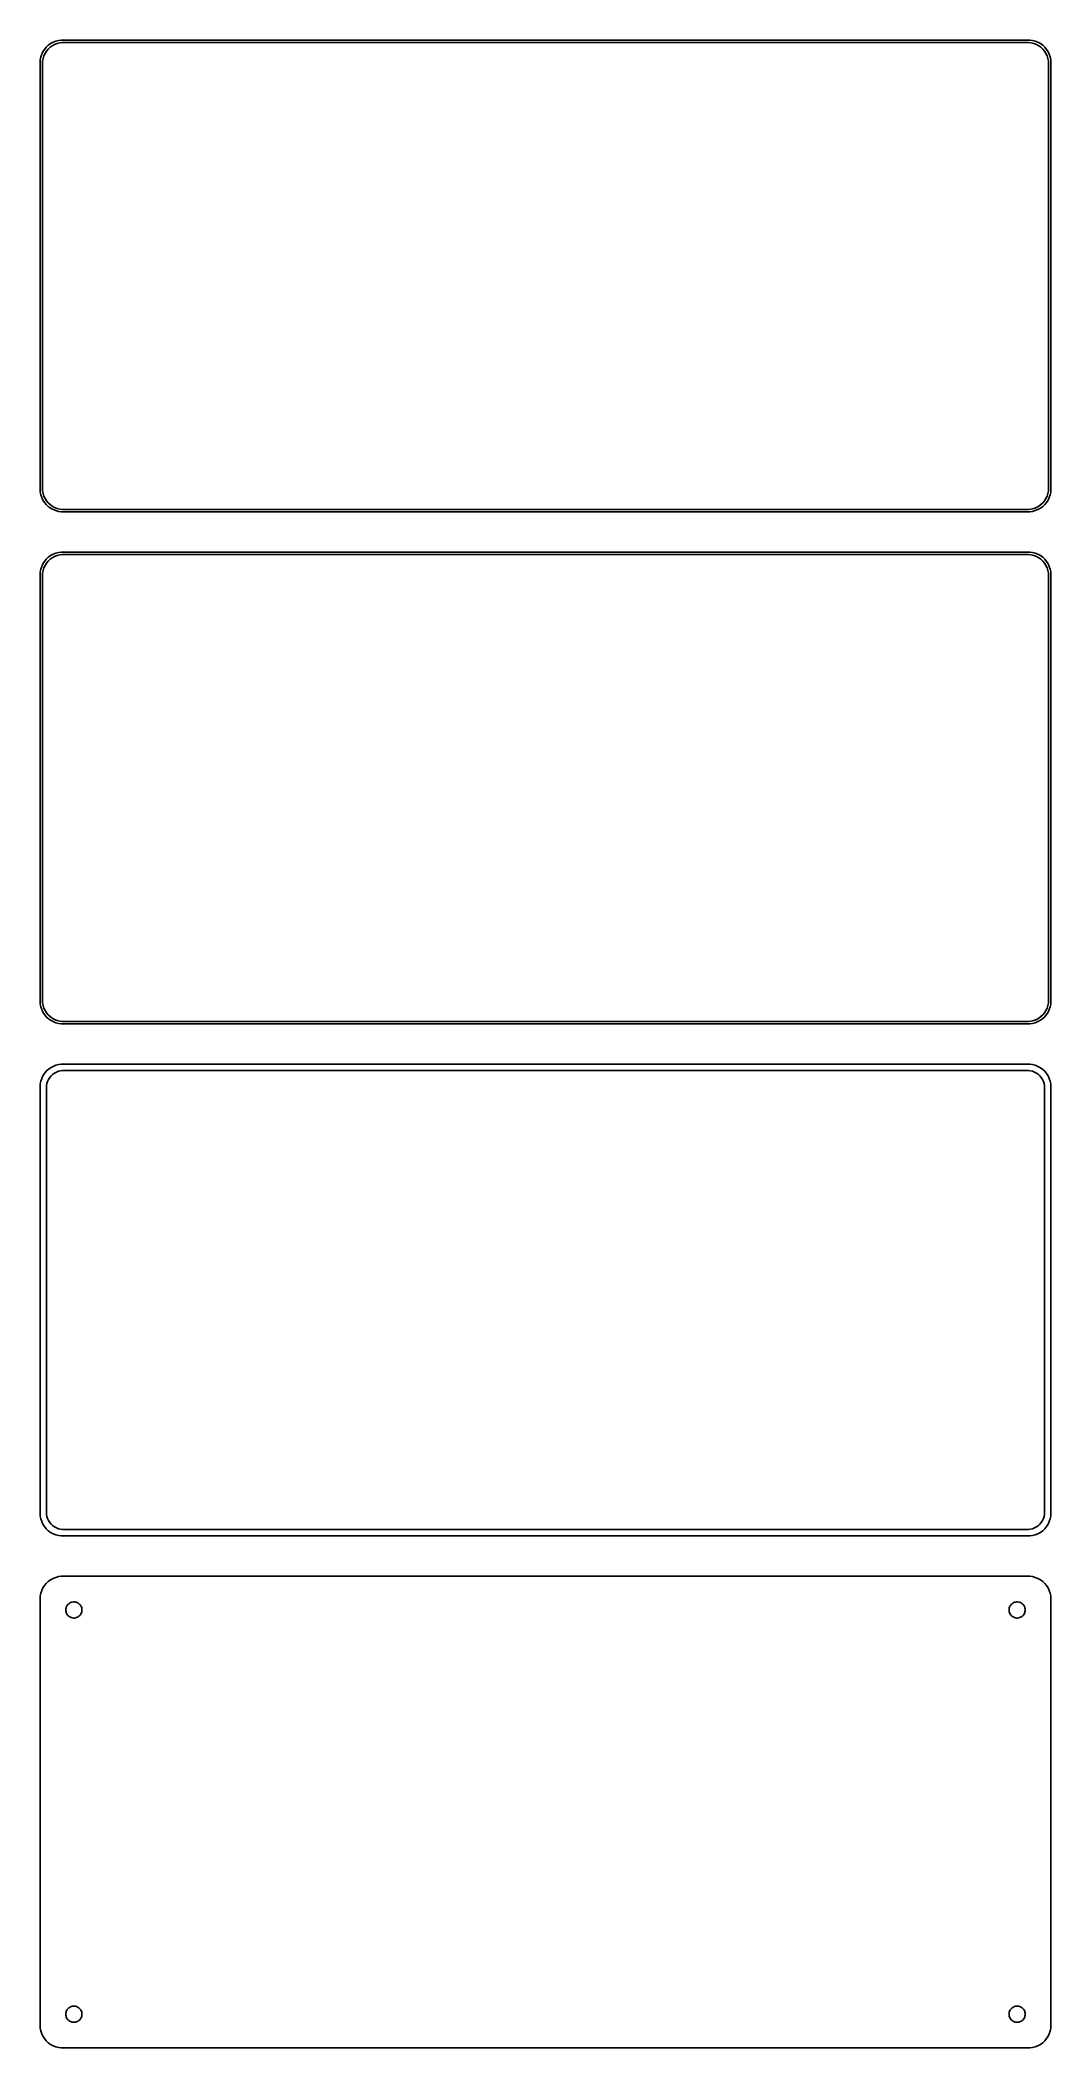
# Model space of a CAD drawing. Header units: metres. Extents: x -112 to 112, y 290 to 736.
import ezdxf

# ---------------------------------------------------------------- set-up
doc = ezdxf.new("R2010")
doc.units = ezdxf.units.M

msp = doc.modelspace()

# ---------------------------------------------------------------- linework, layer by layer
for p, q in [((-112.149, 733.341), (-112.343, 732.743)), ((-111.882, 733.909), (-112.149, 733.341)), ((-111.545, 734.439), (-111.882, 733.909)), ((-111.666, 732.999), (-111.412, 733.538)), ((-111.145, 734.923), (-111.545, 734.439)), ((-111.412, 733.538), (-111.093, 734.042)), ((-110.687, 735.353), (-111.145, 734.923)), ((-111.093, 734.042), (-110.713, 734.502)), ((-110.713, 734.502), (-110.278, 734.91)), ((-110.179, 735.722), (-110.687, 735.353)), ((-110.278, 734.91), (-109.795, 735.261)), ((-109.629, 736.024), (-110.179, 735.722)), ((-109.795, 735.261), (-109.272, 735.548)), ((-109.045, 736.255), (-109.629, 736.024)), ((-109.272, 735.548), (-108.718, 735.768)), ((-108.437, 736.411), (-109.045, 736.255)), ((-108.718, 735.768), (-108.14, 735.916)), ((-107.814, 736.49), (-108.437, 736.411)), ((-108.14, 735.916), (-107.548, 735.991)), ((107.814, 736.49), (-107.814, 736.49)), ((-107.548, 735.991), (107.548, 735.991)), ((107.548, 735.991), (108.14, 735.916)), ((108.437, 736.411), (107.814, 736.49)), ((108.14, 735.916), (108.718, 735.768)), ((109.045, 736.255), (108.437, 736.411)), ((108.718, 735.768), (109.272, 735.548)), ((109.629, 736.024), (109.045, 736.255)), ((109.272, 735.548), (109.795, 735.261)), ((110.179, 735.722), (109.629, 736.024)), ((109.795, 735.261), (110.278, 734.91)), ((110.687, 735.353), (110.179, 735.722)), ((110.278, 734.91), (110.713, 734.502)), ((111.145, 734.923), (110.687, 735.353)), ((110.713, 734.502), (111.093, 734.042)), ((111.093, 734.042), (111.412, 733.538)), ((111.545, 734.439), (111.145, 734.923)), ((111.412, 733.538), (111.666, 732.999)), ((111.882, 733.909), (111.545, 734.439)), ((112.149, 733.341), (111.882, 733.909)), ((112.343, 732.743), (112.149, 733.341)), ((-112.461, 732.127), (-112.5, 731.5)), ((-112.5, 731.5), (-112.5, 636.5)), ((-112.343, 732.743), (-112.461, 732.127)), ((-112, 731.25), (-111.963, 731.845)), ((-112, 636.75), (-112, 731.25)), ((-111.963, 731.845), (-111.851, 732.431)), ((-111.851, 732.431), (-111.666, 732.999)), ((111.666, 732.999), (111.851, 732.431)), ((111.851, 732.431), (111.963, 731.845)), ((111.963, 731.845), (112, 731.25)), ((112, 731.25), (112, 636.75)), ((112.461, 732.127), (112.343, 732.743)), ((112.5, 731.5), (112.461, 732.127)), ((112.5, 636.5), (112.5, 731.5)), ((-112.5, 636.5), (-112.461, 635.873)), ((-112.461, 635.873), (-112.343, 635.257)), ((-112.343, 635.257), (-112.149, 634.659)), ((-111.963, 636.155), (-112, 636.75)), ((-111.851, 635.569), (-111.963, 636.155)), ((-111.666, 635.001), (-111.851, 635.569)), ((-111.412, 634.462), (-111.666, 635.001)), ((111.666, 635.001), (111.412, 634.462)), ((111.851, 635.569), (111.666, 635.001)), ((111.963, 636.155), (111.851, 635.569)), ((112, 636.75), (111.963, 636.155)), ((112.149, 634.659), (112.343, 635.257)), ((112.343, 635.257), (112.461, 635.873)), ((112.461, 635.873), (112.5, 636.5)), ((-112.149, 634.659), (-111.882, 634.091)), ((-111.882, 634.091), (-111.545, 633.561)), ((-111.545, 633.561), (-111.145, 633.077)), ((-111.093, 633.958), (-111.412, 634.462)), ((-111.145, 633.077), (-110.687, 632.647)), ((-110.713, 633.498), (-111.093, 633.958)), ((-110.278, 633.09), (-110.713, 633.498)), ((-110.687, 632.647), (-110.179, 632.278)), ((-109.795, 632.739), (-110.278, 633.09)), ((-110.179, 632.278), (-109.629, 631.976)), ((-109.272, 632.452), (-109.795, 632.739)), ((-109.629, 631.976), (-109.045, 631.745)), ((-108.718, 632.232), (-109.272, 632.452)), ((-109.045, 631.745), (-108.437, 631.589)), ((-108.14, 632.084), (-108.718, 632.232)), ((-108.437, 631.589), (-107.814, 631.51)), ((-107.548, 632.009), (-108.14, 632.084)), ((-107.814, 631.51), (107.814, 631.51)), ((107.548, 632.009), (-107.548, 632.009)), ((108.14, 632.084), (107.548, 632.009)), ((107.814, 631.51), (108.437, 631.589)), ((108.718, 632.232), (108.14, 632.084)), ((108.437, 631.589), (109.045, 631.745)), ((109.272, 632.452), (108.718, 632.232)), ((109.045, 631.745), (109.629, 631.976)), ((109.795, 632.739), (109.272, 632.452)), ((109.629, 631.976), (110.179, 632.278)), ((110.278, 633.09), (109.795, 632.739)), ((110.179, 632.278), (110.687, 632.647)), ((110.713, 633.498), (110.278, 633.09)), ((110.687, 632.647), (111.145, 633.077)), ((111.093, 633.958), (110.713, 633.498)), ((111.412, 634.462), (111.093, 633.958)), ((111.145, 633.077), (111.545, 633.561)), ((111.545, 633.561), (111.882, 634.091)), ((111.882, 634.091), (112.149, 634.659)), ((-110.687, 621.353), (-111.145, 620.923)), ((-110.179, 621.722), (-110.687, 621.353)), ((-109.629, 622.024), (-110.179, 621.722)), ((-109.795, 621.261), (-109.272, 621.548)), ((-109.045, 622.255), (-109.629, 622.024)), ((-109.272, 621.548), (-108.718, 621.768)), ((-108.437, 622.411), (-109.045, 622.255)), ((-108.718, 621.768), (-108.14, 621.916)), ((-107.814, 622.49), (-108.437, 622.411)), ((-108.14, 621.916), (-107.548, 621.991)), ((107.814, 622.49), (-107.814, 622.49)), ((-107.548, 621.991), (107.548, 621.991)), ((107.548, 621.991), (108.14, 621.916)), ((108.437, 622.411), (107.814, 622.49)), ((108.14, 621.916), (108.718, 621.768)), ((109.045, 622.255), (108.437, 622.411)), ((108.718, 621.768), (109.272, 621.548)), ((109.629, 622.024), (109.045, 622.255)), ((109.272, 621.548), (109.795, 621.261)), ((110.179, 621.722), (109.629, 622.024)), ((110.687, 621.353), (110.179, 621.722)), ((111.145, 620.923), (110.687, 621.353)), ((-112.461, 618.127), (-112.5, 617.5)), ((-112.5, 617.5), (-112.5, 522.5)), ((-112.343, 618.743), (-112.461, 618.127)), ((-112.149, 619.341), (-112.343, 618.743)), ((-111.882, 619.909), (-112.149, 619.341)), ((-112, 617.25), (-111.963, 617.845)), ((-112, 522.75), (-112, 617.25)), ((-111.963, 617.845), (-111.851, 618.431)), ((-111.545, 620.439), (-111.882, 619.909)), ((-111.851, 618.431), (-111.666, 618.999)), ((-111.666, 618.999), (-111.412, 619.538)), ((-111.145, 620.923), (-111.545, 620.439)), ((-111.412, 619.538), (-111.093, 620.042)), ((-111.093, 620.042), (-110.713, 620.502)), ((-110.713, 620.502), (-110.278, 620.91)), ((-110.278, 620.91), (-109.795, 621.261)), ((109.795, 621.261), (110.278, 620.91)), ((110.278, 620.91), (110.713, 620.502)), ((110.713, 620.502), (111.093, 620.042)), ((111.093, 620.042), (111.412, 619.538)), ((111.545, 620.439), (111.145, 620.923)), ((111.412, 619.538), (111.666, 618.999)), ((111.882, 619.909), (111.545, 620.439)), ((111.666, 618.999), (111.851, 618.431)), ((111.851, 618.431), (111.963, 617.845)), ((112.149, 619.341), (111.882, 619.909)), ((111.963, 617.845), (112, 617.25)), ((112, 617.25), (112, 522.75)), ((112.343, 618.743), (112.149, 619.341)), ((112.461, 618.127), (112.343, 618.743)), ((112.5, 617.5), (112.461, 618.127)), ((112.5, 522.5), (112.5, 617.5)), ((-112.5, 522.5), (-112.461, 521.873)), ((-112.461, 521.873), (-112.343, 521.257)), ((-112.343, 521.257), (-112.149, 520.659)), ((-112.149, 520.659), (-111.882, 520.091)), ((-111.963, 522.155), (-112, 522.75)), ((-111.851, 521.569), (-111.963, 522.155)), ((-111.882, 520.091), (-111.545, 519.561)), ((-111.666, 521.001), (-111.851, 521.569)), ((-111.412, 520.462), (-111.666, 521.001)), ((-111.545, 519.561), (-111.145, 519.077)), ((-111.093, 519.958), (-111.412, 520.462)), ((-111.145, 519.077), (-110.687, 518.647)), ((-110.713, 519.498), (-111.093, 519.958)), ((-110.278, 519.09), (-110.713, 519.498)), ((-110.687, 518.647), (-110.179, 518.278)), ((-109.795, 518.739), (-110.278, 519.09)), ((-109.272, 518.452), (-109.795, 518.739)), ((109.795, 518.739), (109.272, 518.452)), ((110.278, 519.09), (109.795, 518.739)), ((110.179, 518.278), (110.687, 518.647)), ((110.713, 519.498), (110.278, 519.09)), ((110.687, 518.647), (111.145, 519.077)), ((111.093, 519.958), (110.713, 519.498)), ((111.412, 520.462), (111.093, 519.958)), ((111.145, 519.077), (111.545, 519.561)), ((111.666, 521.001), (111.412, 520.462)), ((111.545, 519.561), (111.882, 520.091)), ((111.851, 521.569), (111.666, 521.001)), ((111.963, 522.155), (111.851, 521.569)), ((111.882, 520.091), (112.149, 520.659)), ((112, 522.75), (111.963, 522.155)), ((112.149, 520.659), (112.343, 521.257)), ((112.343, 521.257), (112.461, 521.873)), ((112.461, 521.873), (112.5, 522.5)), ((-110.179, 518.278), (-109.629, 517.976)), ((-109.629, 517.976), (-109.045, 517.745)), ((-108.718, 518.232), (-109.272, 518.452)), ((-109.045, 517.745), (-108.437, 517.589)), ((-108.14, 518.084), (-108.718, 518.232)), ((-108.437, 517.589), (-107.814, 517.51)), ((-107.548, 518.009), (-108.14, 518.084)), ((-107.814, 517.51), (107.814, 517.51)), ((107.548, 518.009), (-107.548, 518.009)), ((108.14, 518.084), (107.548, 518.009)), ((107.814, 517.51), (108.437, 517.589)), ((108.718, 518.232), (108.14, 518.084)), ((108.437, 517.589), (109.045, 517.745)), ((109.272, 518.452), (108.718, 518.232)), ((109.045, 517.745), (109.629, 517.976)), ((109.629, 517.976), (110.179, 518.278)), ((-112.149, 505.341), (-112.343, 504.743)), ((-111.882, 505.909), (-112.149, 505.341)), ((-111.545, 506.439), (-111.882, 505.909)), ((-111.145, 506.923), (-111.545, 506.439)), ((-110.687, 507.353), (-111.145, 506.923)), ((-110.848, 504.674), (-110.641, 505.114)), ((-110.179, 507.722), (-110.687, 507.353)), ((-110.641, 505.114), (-110.38, 505.524)), ((-110.38, 505.524), (-110.071, 505.899)), ((-109.629, 508.024), (-110.179, 507.722)), ((-110.071, 505.899), (-109.716, 506.231)), ((-109.716, 506.231), (-109.323, 506.517)), ((-109.045, 508.255), (-109.629, 508.024)), ((-109.323, 506.517), (-108.898, 506.751)), ((-108.437, 508.411), (-109.045, 508.255)), ((-108.898, 506.751), (-108.446, 506.93)), ((-108.446, 506.93), (-107.975, 507.051)), ((-107.814, 508.49), (-108.437, 508.411)), ((-107.975, 507.051), (-107.493, 507.112)), ((107.814, 508.49), (-107.814, 508.49)), ((-107.493, 507.112), (107.493, 507.112)), ((107.493, 507.112), (107.975, 507.051)), ((108.437, 508.411), (107.814, 508.49)), ((107.975, 507.051), (108.446, 506.93)), ((109.045, 508.255), (108.437, 508.411)), ((108.446, 506.93), (108.898, 506.751)), ((108.898, 506.751), (109.323, 506.517)), ((109.629, 508.024), (109.045, 508.255)), ((109.323, 506.517), (109.716, 506.231)), ((110.179, 507.722), (109.629, 508.024)), ((109.716, 506.231), (110.071, 505.899)), ((110.071, 505.899), (110.38, 505.524)), ((110.687, 507.353), (110.179, 507.722)), ((110.38, 505.524), (110.641, 505.114)), ((110.641, 505.114), (110.848, 504.674)), ((111.145, 506.923), (110.687, 507.353)), ((111.545, 506.439), (111.145, 506.923)), ((111.882, 505.909), (111.545, 506.439)), ((112.149, 505.341), (111.882, 505.909)), ((112.343, 504.743), (112.149, 505.341)), ((-112.461, 504.127), (-112.5, 503.5)), ((-112.5, 503.5), (-112.5, 408.5)), ((-112.343, 504.743), (-112.461, 504.127)), ((-111.119, 503.25), (-111.089, 503.735)), ((-111.119, 408.75), (-111.119, 503.25)), ((-111.089, 503.735), (-110.998, 504.212)), ((-110.998, 504.212), (-110.848, 504.674)), ((110.848, 504.674), (110.998, 504.212)), ((110.998, 504.212), (111.089, 503.735)), ((111.089, 503.735), (111.119, 503.25)), ((111.119, 503.25), (111.119, 408.75)), ((112.461, 504.127), (112.343, 504.743)), ((112.5, 503.5), (112.461, 504.127)), ((112.5, 408.5), (112.5, 503.5)), ((-112.5, 408.5), (-112.461, 407.873)), ((-112.461, 407.873), (-112.343, 407.257)), ((-112.343, 407.257), (-112.149, 406.659)), ((-111.089, 408.265), (-111.119, 408.75)), ((-110.998, 407.788), (-111.089, 408.265)), ((-110.848, 407.326), (-110.998, 407.788)), ((-110.641, 406.886), (-110.848, 407.326)), ((-110.38, 406.476), (-110.641, 406.886)), ((110.641, 406.886), (110.38, 406.476)), ((110.848, 407.326), (110.641, 406.886)), ((110.998, 407.788), (110.848, 407.326)), ((111.089, 408.265), (110.998, 407.788)), ((111.119, 408.75), (111.089, 408.265)), ((112.149, 406.659), (112.343, 407.257)), ((112.343, 407.257), (112.461, 407.873)), ((112.461, 407.873), (112.5, 408.5)), ((-112.149, 406.659), (-111.882, 406.091)), ((-111.882, 406.091), (-111.545, 405.561)), ((-111.545, 405.561), (-111.145, 405.077)), ((-111.145, 405.077), (-110.687, 404.647)), ((-110.687, 404.647), (-110.179, 404.278)), ((-110.071, 406.101), (-110.38, 406.476)), ((-110.179, 404.278), (-109.629, 403.976)), ((-109.716, 405.769), (-110.071, 406.101)), ((-109.323, 405.483), (-109.716, 405.769)), ((-109.629, 403.976), (-109.045, 403.745)), ((-108.898, 405.249), (-109.323, 405.483)), ((-109.045, 403.745), (-108.437, 403.589)), ((-108.446, 405.07), (-108.898, 405.249)), ((-107.975, 404.949), (-108.446, 405.07)), ((-108.437, 403.589), (-107.814, 403.51)), ((-107.493, 404.888), (-107.975, 404.949)), ((-107.814, 403.51), (107.814, 403.51)), ((107.493, 404.888), (-107.493, 404.888)), ((107.975, 404.949), (107.493, 404.888)), ((107.814, 403.51), (108.437, 403.589)), ((108.446, 405.07), (107.975, 404.949)), ((108.437, 403.589), (109.045, 403.745)), ((108.898, 405.249), (108.446, 405.07)), ((109.323, 405.483), (108.898, 405.249)), ((109.045, 403.745), (109.629, 403.976)), ((109.716, 405.769), (109.323, 405.483)), ((109.629, 403.976), (110.179, 404.278)), ((110.071, 406.101), (109.716, 405.769)), ((110.38, 406.476), (110.071, 406.101)), ((110.179, 404.278), (110.687, 404.647)), ((110.687, 404.647), (111.145, 405.077)), ((111.145, 405.077), (111.545, 405.561)), ((111.545, 405.561), (111.882, 406.091)), ((111.882, 406.091), (112.149, 406.659)), ((-110.687, 393.353), (-111.145, 392.923)), ((-110.179, 393.722), (-110.687, 393.353)), ((-109.629, 394.024), (-110.179, 393.722)), ((-109.045, 394.255), (-109.629, 394.024)), ((-108.437, 394.411), (-109.045, 394.255)), ((-107.814, 394.49), (-108.437, 394.411)), ((107.814, 394.49), (-107.814, 394.49)), ((108.437, 394.411), (107.814, 394.49)), ((109.045, 394.255), (108.437, 394.411)), ((109.629, 394.024), (109.045, 394.255)), ((110.179, 393.722), (109.629, 394.024)), ((110.687, 393.353), (110.179, 393.722)), ((111.145, 392.923), (110.687, 393.353)), ((-112.461, 390.127), (-112.5, 389.5)), ((-112.5, 389.5), (-112.5, 294.5)), ((-112.343, 390.743), (-112.461, 390.127)), ((-112.149, 391.341), (-112.343, 390.743)), ((-111.882, 391.909), (-112.149, 391.341)), ((-111.545, 392.439), (-111.882, 391.909)), ((-111.145, 392.923), (-111.545, 392.439)), ((111.545, 392.439), (111.145, 392.923)), ((111.882, 391.909), (111.545, 392.439)), ((112.149, 391.341), (111.882, 391.909)), ((112.343, 390.743), (112.149, 391.341)), ((112.461, 390.127), (112.343, 390.743)), ((112.5, 389.5), (112.461, 390.127)), ((112.5, 294.5), (112.5, 389.5)), ((-106.8, 387), (-106.786, 387.226)), ((-106.786, 386.774), (-106.8, 387)), ((-106.786, 387.226), (-106.743, 387.448)), ((-106.743, 386.552), (-106.786, 386.774)), ((-106.743, 387.448), (-106.674, 387.663)), ((-106.674, 386.337), (-106.743, 386.552)), ((-106.674, 387.663), (-106.577, 387.867)), ((-106.577, 386.133), (-106.674, 386.337)), ((-106.577, 387.867), (-106.456, 388.058)), ((-106.456, 385.942), (-106.577, 386.133)), ((-106.456, 388.058), (-106.312, 388.232)), ((-106.312, 385.768), (-106.456, 385.942)), ((-106.312, 388.232), (-106.147, 388.387)), ((-106.147, 385.613), (-106.312, 385.768)), ((-106.147, 388.387), (-105.964, 388.52)), ((-105.964, 385.48), (-106.147, 385.613)), ((-105.964, 388.52), (-105.766, 388.629)), ((-105.766, 385.371), (-105.964, 385.48)), ((-105.766, 388.629), (-105.556, 388.712)), ((-105.556, 385.288), (-105.766, 385.371)), ((-105.556, 388.712), (-105.337, 388.768)), ((-105.337, 385.232), (-105.556, 385.288)), ((-105.337, 388.768), (-105.113, 388.796)), ((-105.113, 385.204), (-105.337, 385.232)), ((-105.113, 388.796), (-104.887, 388.796)), ((-104.887, 385.204), (-105.113, 385.204)), ((-104.887, 388.796), (-104.663, 388.768)), ((-104.663, 385.232), (-104.887, 385.204)), ((-104.663, 388.768), (-104.444, 388.712)), ((-104.444, 385.288), (-104.663, 385.232)), ((-104.444, 388.712), (-104.234, 388.629)), ((-104.234, 385.371), (-104.444, 385.288)), ((-104.234, 388.629), (-104.036, 388.52)), ((-104.036, 385.48), (-104.234, 385.371)), ((-104.036, 388.52), (-103.853, 388.387)), ((-103.853, 385.613), (-104.036, 385.48)), ((-103.853, 388.387), (-103.688, 388.232)), ((-103.688, 385.768), (-103.853, 385.613)), ((-103.688, 388.232), (-103.544, 388.058)), ((-103.544, 385.942), (-103.688, 385.768)), ((-103.544, 388.058), (-103.423, 387.867)), ((-103.423, 386.133), (-103.544, 385.942)), ((-103.423, 387.867), (-103.326, 387.663)), ((-103.326, 386.337), (-103.423, 386.133)), ((-103.326, 387.663), (-103.257, 387.448)), ((-103.257, 386.552), (-103.326, 386.337)), ((-103.257, 387.448), (-103.214, 387.226)), ((-103.214, 386.774), (-103.257, 386.552)), ((-103.214, 387.226), (-103.2, 387)), ((-103.2, 387), (-103.214, 386.774)), ((103.2, 387), (103.214, 387.226)), ((103.214, 386.774), (103.2, 387)), ((103.214, 387.226), (103.257, 387.448)), ((103.257, 386.552), (103.214, 386.774)), ((103.257, 387.448), (103.326, 387.663)), ((103.326, 386.337), (103.257, 386.552)), ((103.326, 387.663), (103.423, 387.867)), ((103.423, 386.133), (103.326, 386.337)), ((103.423, 387.867), (103.544, 388.058)), ((103.544, 385.942), (103.423, 386.133)), ((103.544, 388.058), (103.688, 388.232)), ((103.688, 385.768), (103.544, 385.942)), ((103.688, 388.232), (103.853, 388.387)), ((103.853, 385.613), (103.688, 385.768)), ((103.853, 388.387), (104.036, 388.52)), ((104.036, 385.48), (103.853, 385.613)), ((104.036, 388.52), (104.234, 388.629)), ((104.234, 385.371), (104.036, 385.48)), ((104.234, 388.629), (104.444, 388.712)), ((104.444, 385.288), (104.234, 385.371)), ((104.444, 388.712), (104.663, 388.768)), ((104.663, 385.232), (104.444, 385.288)), ((104.663, 388.768), (104.887, 388.796)), ((104.887, 385.204), (104.663, 385.232)), ((104.887, 388.796), (105.113, 388.796)), ((105.113, 385.204), (104.887, 385.204)), ((105.113, 388.796), (105.337, 388.768)), ((105.337, 385.232), (105.113, 385.204)), ((105.337, 388.768), (105.556, 388.712)), ((105.556, 385.288), (105.337, 385.232)), ((105.556, 388.712), (105.766, 388.629)), ((105.766, 385.371), (105.556, 385.288)), ((105.766, 388.629), (105.964, 388.52)), ((105.964, 385.48), (105.766, 385.371)), ((105.964, 388.52), (106.147, 388.387)), ((106.147, 385.613), (105.964, 385.48)), ((106.147, 388.387), (106.312, 388.232)), ((106.312, 385.768), (106.147, 385.613)), ((106.312, 388.232), (106.456, 388.058)), ((106.456, 385.942), (106.312, 385.768)), ((106.456, 388.058), (106.577, 387.867)), ((106.577, 386.133), (106.456, 385.942)), ((106.577, 387.867), (106.674, 387.663)), ((106.674, 386.337), (106.577, 386.133)), ((106.674, 387.663), (106.743, 387.448)), ((106.743, 386.552), (106.674, 386.337)), ((106.743, 387.448), (106.786, 387.226)), ((106.786, 386.774), (106.743, 386.552)), ((106.786, 387.226), (106.8, 387)), ((106.8, 387), (106.786, 386.774)), ((-106.8, 297), (-106.786, 297.226)), ((-106.786, 296.774), (-106.8, 297)), ((-106.786, 297.226), (-106.743, 297.448)), ((-106.743, 296.552), (-106.786, 296.774)), ((-106.743, 297.448), (-106.674, 297.663)), ((-106.674, 296.337), (-106.743, 296.552)), ((-106.674, 297.663), (-106.577, 297.867)), ((-106.577, 296.133), (-106.674, 296.337)), ((-106.577, 297.867), (-106.456, 298.058)), ((-106.456, 295.942), (-106.577, 296.133)), ((-106.456, 298.058), (-106.312, 298.232)), ((-106.312, 295.768), (-106.456, 295.942)), ((-106.312, 298.232), (-106.147, 298.387)), ((-106.147, 295.613), (-106.312, 295.768)), ((-106.147, 298.387), (-105.964, 298.52)), ((-105.964, 295.48), (-106.147, 295.613)), ((-105.964, 298.52), (-105.766, 298.629)), ((-105.766, 295.371), (-105.964, 295.48)), ((-105.766, 298.629), (-105.556, 298.712)), ((-105.556, 295.288), (-105.766, 295.371)), ((-105.556, 298.712), (-105.337, 298.768)), ((-105.337, 295.232), (-105.556, 295.288)), ((-105.337, 298.768), (-105.113, 298.796)), ((-105.113, 295.204), (-105.337, 295.232)), ((-105.113, 298.796), (-104.887, 298.796)), ((-104.887, 295.204), (-105.113, 295.204)), ((-104.887, 298.796), (-104.663, 298.768)), ((-104.663, 295.232), (-104.887, 295.204)), ((-104.663, 298.768), (-104.444, 298.712)), ((-104.444, 295.288), (-104.663, 295.232)), ((-104.444, 298.712), (-104.234, 298.629)), ((-104.234, 295.371), (-104.444, 295.288)), ((-104.234, 298.629), (-104.036, 298.52)), ((-104.036, 295.48), (-104.234, 295.371)), ((-104.036, 298.52), (-103.853, 298.387)), ((-103.853, 295.613), (-104.036, 295.48)), ((-103.853, 298.387), (-103.688, 298.232)), ((-103.688, 295.768), (-103.853, 295.613)), ((-103.688, 298.232), (-103.544, 298.058)), ((-103.544, 295.942), (-103.688, 295.768)), ((-103.544, 298.058), (-103.423, 297.867)), ((-103.423, 296.133), (-103.544, 295.942)), ((-103.423, 297.867), (-103.326, 297.663)), ((-103.326, 296.337), (-103.423, 296.133)), ((-103.326, 297.663), (-103.257, 297.448)), ((-103.257, 296.552), (-103.326, 296.337)), ((-103.257, 297.448), (-103.214, 297.226)), ((-103.214, 296.774), (-103.257, 296.552)), ((-103.214, 297.226), (-103.2, 297)), ((-103.2, 297), (-103.214, 296.774)), ((103.2, 297), (103.214, 297.226)), ((103.214, 296.774), (103.2, 297)), ((103.214, 297.226), (103.257, 297.448)), ((103.257, 296.552), (103.214, 296.774)), ((103.257, 297.448), (103.326, 297.663)), ((103.326, 296.337), (103.257, 296.552)), ((103.326, 297.663), (103.423, 297.867)), ((103.423, 296.133), (103.326, 296.337)), ((103.423, 297.867), (103.544, 298.058)), ((103.544, 295.942), (103.423, 296.133)), ((103.544, 298.058), (103.688, 298.232)), ((103.688, 295.768), (103.544, 295.942)), ((103.688, 298.232), (103.853, 298.387)), ((103.853, 295.613), (103.688, 295.768)), ((103.853, 298.387), (104.036, 298.52)), ((104.036, 295.48), (103.853, 295.613)), ((104.036, 298.52), (104.234, 298.629)), ((104.234, 295.371), (104.036, 295.48)), ((104.234, 298.629), (104.444, 298.712)), ((104.444, 295.288), (104.234, 295.371)), ((104.444, 298.712), (104.663, 298.768)), ((104.663, 295.232), (104.444, 295.288)), ((104.663, 298.768), (104.887, 298.796)), ((104.887, 295.204), (104.663, 295.232)), ((104.887, 298.796), (105.113, 298.796)), ((105.113, 295.204), (104.887, 295.204)), ((105.113, 298.796), (105.337, 298.768)), ((105.337, 295.232), (105.113, 295.204)), ((105.337, 298.768), (105.556, 298.712)), ((105.556, 295.288), (105.337, 295.232)), ((105.556, 298.712), (105.766, 298.629)), ((105.766, 295.371), (105.556, 295.288)), ((105.766, 298.629), (105.964, 298.52)), ((105.964, 295.48), (105.766, 295.371)), ((105.964, 298.52), (106.147, 298.387)), ((106.147, 295.613), (105.964, 295.48)), ((106.147, 298.387), (106.312, 298.232)), ((106.312, 295.768), (106.147, 295.613)), ((106.312, 298.232), (106.456, 298.058)), ((106.456, 295.942), (106.312, 295.768)), ((106.456, 298.058), (106.577, 297.867)), ((106.577, 296.133), (106.456, 295.942)), ((106.577, 297.867), (106.674, 297.663)), ((106.674, 296.337), (106.577, 296.133)), ((106.674, 297.663), (106.743, 297.448)), ((106.743, 296.552), (106.674, 296.337)), ((106.743, 297.448), (106.786, 297.226)), ((106.786, 296.774), (106.743, 296.552)), ((106.786, 297.226), (106.8, 297)), ((106.8, 297), (106.786, 296.774)), ((-112.5, 294.5), (-112.461, 293.873)), ((-112.461, 293.873), (-112.343, 293.257)), ((-112.343, 293.257), (-112.149, 292.659)), ((-112.149, 292.659), (-111.882, 292.091)), ((-111.882, 292.091), (-111.545, 291.561)), ((-111.545, 291.561), (-111.145, 291.077)), ((-111.145, 291.077), (-110.687, 290.647)), ((-110.687, 290.647), (-110.179, 290.278)), ((110.179, 290.278), (110.687, 290.647)), ((110.687, 290.647), (111.145, 291.077)), ((111.145, 291.077), (111.545, 291.561)), ((111.545, 291.561), (111.882, 292.091)), ((111.882, 292.091), (112.149, 292.659)), ((112.149, 292.659), (112.343, 293.257)), ((112.343, 293.257), (112.461, 293.873)), ((112.461, 293.873), (112.5, 294.5)), ((-110.179, 290.278), (-109.629, 289.976)), ((-109.629, 289.976), (-109.045, 289.745)), ((-109.045, 289.745), (-108.437, 289.589)), ((-108.437, 289.589), (-107.814, 289.51)), ((-107.814, 289.51), (107.814, 289.51)), ((107.814, 289.51), (108.437, 289.589)), ((108.437, 289.589), (109.045, 289.745)), ((109.045, 289.745), (109.629, 289.976)), ((109.629, 289.976), (110.179, 290.278))]:
    msp.add_line(p, q)

doc.saveas('drawing.dxf')
